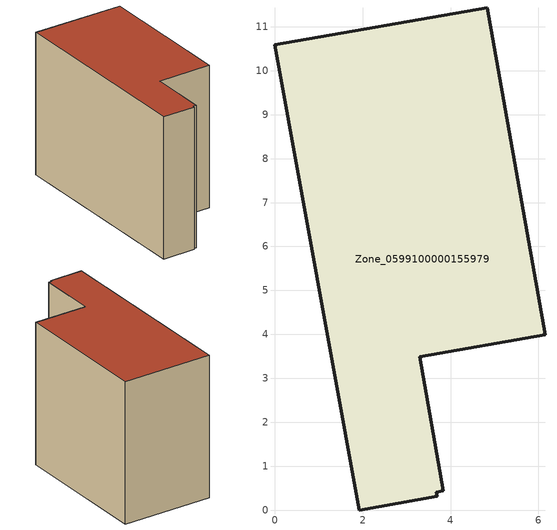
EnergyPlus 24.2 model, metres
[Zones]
Zone_0599100000155979
 floor ground (C_G): 3.67,0.4 3.69,0.31 1.92,0 0,10.59 4.83,11.43 6.15,3.99 3.3,3.49 3.83,0.44 z0
 wall outside (C_F): 4.83,11.43 0,10.59 1.92,0 3.69,0.31 3.67,0.4 3.83,0.44 3.3,3.49 6.15,3.99 4.83,11.43 z0:7.7
 roof outside (C_R): 3.69,0.31 3.67,0.4 3.83,0.44 3.3,3.49 6.15,3.99 4.83,11.43 0,10.59 1.92,0 z7.7
[BUILDING]
Pand.0599100000155979: North Axis=0; Terrain=City; Loads Convergence Tolerance Value=0.04; Temperature Convergence Tolerance Value=0.4; Solar Distribution=FullExterior; Maximum Number of Warmup Days=25; Minimum Number of Warmup Days=1
[Site:Location]
Rotterdam.The.Hague.AP_ZH_NLD Design_Conditions: Latitude=51.96; Longitude=4.45; Time Zone=1; Elevation=-4.5
[SITE:GROUNDTEMPERATURE:BUILDINGSURFACE]
18, 18, 18, 18, 18, 18, 18, 18, 18, 18, 18, 18
[MATERIAL] Thermal Absorptance=0.9; Solar Absorptance=0.7; Visible Absorptance=0.7
Name | Roughness | Thickness | Conductivity | Density | Specific Heat
G.TI.1946 | MediumSmooth | 0.15 | 1 | 540 | 1210
F.TI.1946 | Rough | 0.3 | 0.857143 | 1920 | 840
R.TI.1946 | MediumRough | 0.2 | 0.1 | 1500 | 1000
[CONSTRUCTION]
C_G: G.TI.1946
C_F: F.TI.1946
C_R: R.TI.1946
[ZONE]
Zone_0599100000155979: Type=1; Multiplier=1; Ceiling Height=Autocalculate; Volume=Autocalculate; Floor Area=autocalculate; Part of Total Floor Area=Yes
[ZONEINFILTRATION:DESIGNFLOWRATE]
Infil_Zone_0599100000155979: Zone or ZoneList or Space or SpaceList=Zone_0599100000155979; Schedule=AlwaysOn; Design Flow Rate Calculation Method=Flow/Area; Flow Rate per Floor Area=0.003; Constant Term Coefficient=1; Temperature Term Coefficient=0; Velocity Term Coefficient=0; Velocity Squared Term Coefficient=0
[HVACTEMPLATE:ZONE:IDEALLOADSAIRSYSTEM]
Zone_0599100000155979: Maximum Heating Supply Air Temperature=50; Minimum Cooling Supply Air Temperature=13; Maximum Heating Supply Air Humidity Ratio=0.0156; Minimum Cooling Supply Air Humidity Ratio=0.0077; Heating Limit=NoLimit; Cooling Limit=NoLimit; Dehumidification Control Type=ConstantSensibleHeatRatio; Cooling Sensible Heat Ratio=0.7; Dehumidification Setpoint=60; Humidification Control Type=None; Humidification Setpoint=30; Outdoor Air Method=None; Outdoor Air Flow Rate per Person=0.00944; Outdoor Air Flow Rate per Zone Floor Area=0; Outdoor Air Flow Rate per Zone=0; Demand Controlled Ventilation Type=None; Outdoor Air Economizer Type=NoEconomizer; Heat Recovery Type=None; Sensible Heat Recovery Effectiveness=0.7; Latent Heat Recovery Effectiveness=0.65
[ZONECONTROL:THERMOSTAT]
ThermostatControl_Zone_0599100000155979: Zone or ZoneList=Zone_0599100000155979; Control Type Schedule=DualSetpointControlType; Control 1=Thermostat_Zone_0599100000155979; Temperature Difference Between Cutout And Setpoint=0
[THERMOSTATSETPOINT:DUALSETPOINT]
Thermostat_Zone_0599100000155979: Heating Setpoint Temperature Schedule=HeatingSetpoint_Zone_0599100000155979; Cooling Setpoint Temperature Schedule=CoolingSetpoint_Zone_0599100000155979
[SCHEDULE:COMPACT]
HeatingSetpoint_Zone_0599100000155979: Through: 12/31, For: AllDays, Until: 24:00, 21
CoolingSetpoint_Zone_0599100000155979: Through: 12/31, For: AllDays, Until: 24:00, 24
DualSetpointControlType: Through: 12/31, For: AllDays, Until: 24:00, 4
AlwaysOn: Through: 12/31, For: AllDays, Until: 24:00, 1
